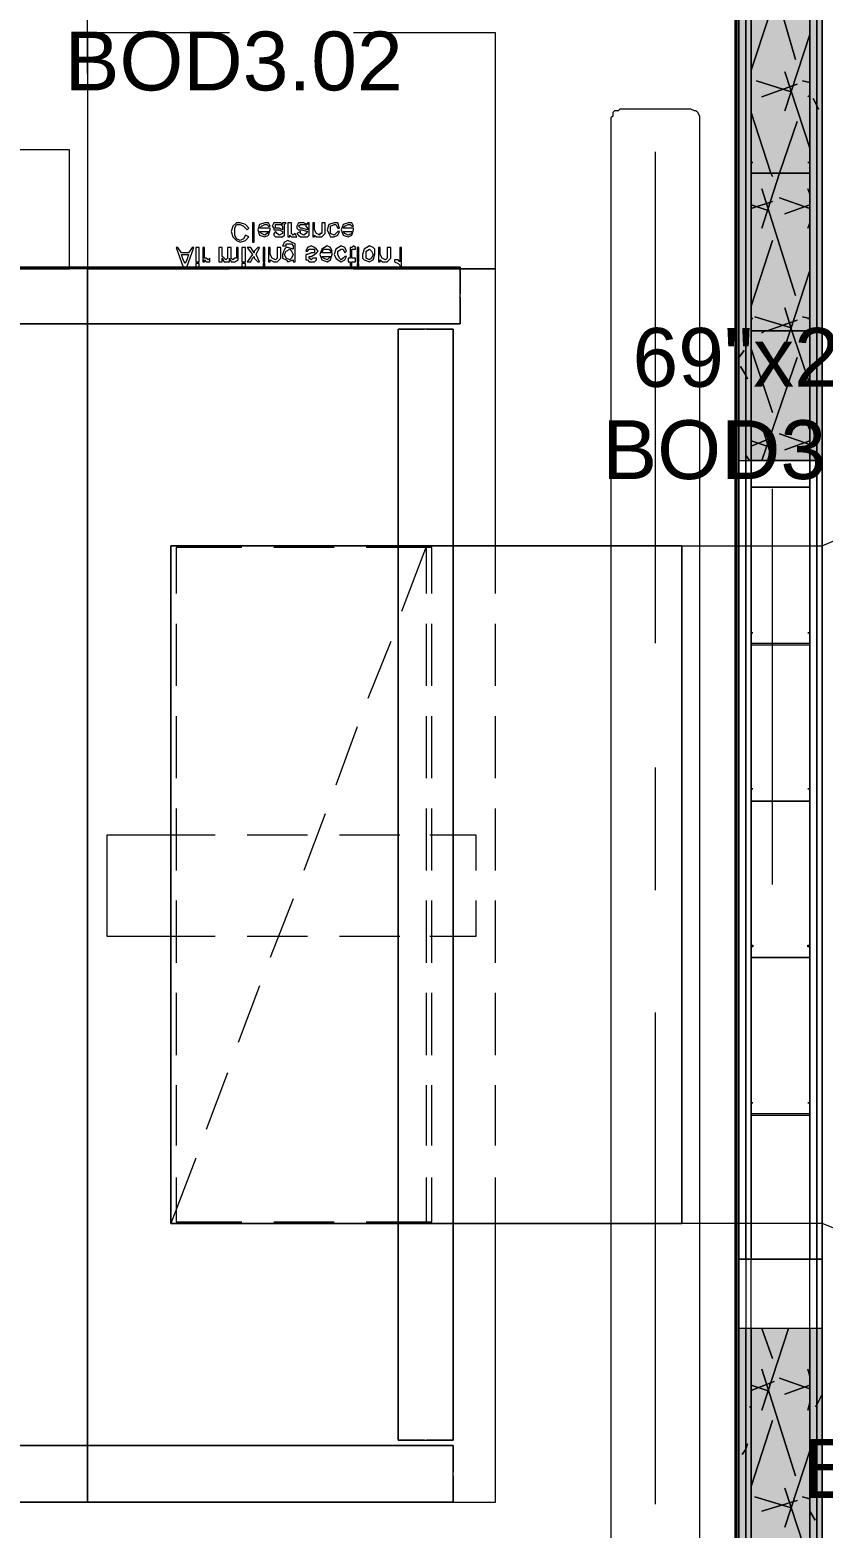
# Model space of a CAD drawing. Header units: metres. Extents: x -2 to 237, y -8 to 52.
# Drawn here: x 14.223 to 16.271, y 23.845 to 27.713 of the extents above; entities that cross this region are included whole.
import ezdxf

# ---------------------------------------------------------------- set-up
doc = ezdxf.new("R2010")
doc.units = ezdxf.units.M
doc.layers.add('HVAC - Ductos', color=5, linetype='Continuous', lineweight=0)
doc.layers.add('PDF2_Text', color=7, linetype='Continuous', lineweight=0)
doc.layers.add('PDF2_Geometry', color=7, linetype='Continuous', lineweight=0, true_color=0xaaaaaa)
doc.layers.add('PDF2_Solid Fills', color=7, linetype='Continuous', lineweight=0, true_color=0xffffff)
doc.styles.add('PDF Helvetica', font='')
doc.styles.get('PDF Helvetica').set_extended_font_data('Helvetica')

msp = doc.modelspace()

# ---------------------------------------------------------------- hatches: boundary and pattern name
at = {"layer": 'PDF2_Solid Fills', "lineweight": 0, "transparency": 33554559}
h = msp.add_hatch(color=256, dxfattribs=at)
h.paths.add_polyline_path([(16.0531, 29.7214), (16.0715, 29.7214), (16.0715, 32.6812), (16.0531, 32.6812)])
h.paths.add_polyline_path([(16.0531, 22.9222), (16.0715, 22.9222), (16.0715, 24.3608), (16.0531, 24.3608)])
h.paths.add_polyline_path([(16.0531, 26.6013), (16.0715, 26.6013), (16.0715, 29.5748), (16.0531, 29.5748)])
h = msp.add_hatch(color=256, dxfattribs=at)
h.paths.add_polyline_path([(16.0853, 24.3608), (16.0715, 24.3608), (16.0715, 22.9084), (16.0853, 22.9084)])
h.paths.add_polyline_path([(16.0715, 29.7214), (16.0853, 29.7214), (16.0853, 32.6949), (16.0715, 32.6949)])
h.paths.add_polyline_path([(16.0715, 26.6013), (16.0853, 26.6013), (16.0853, 29.5931), (16.0715, 29.5931)])
h = msp.add_hatch(color=256, dxfattribs=at)
h.paths.add_polyline_path([(16.2364, 26.6013), (16.2364, 32.7133), (16.0853, 32.7133), (16.0853, 26.6013)])
h.paths.add_polyline_path([(16.2364, 22.7068), (16.2364, 24.3608), (16.0853, 24.3608), (16.0853, 22.7068)])
h = msp.add_hatch(color=256, dxfattribs=at)
h.paths.add_polyline_path([(16.2364, 26.6013), (16.2364, 32.7133), (16.0853, 32.7133), (16.0853, 26.6013)])
h.paths.add_polyline_path([(16.1081, 23.701), (16.0853, 23.6965), (16.0853, 22.8947), (16.2364, 22.8947), (16.2364, 24.3608), (16.0853, 24.3608), (16.0853, 23.701)])
h = msp.add_hatch(color=256, dxfattribs=at)
h.paths.add_polyline_path([(16.2547, 26.6013), (16.2547, 32.6949), (16.2364, 32.6949), (16.2364, 26.6013)])
h.paths.add_polyline_path([(16.2547, 22.7389), (16.2547, 24.3608), (16.2364, 24.3608), (16.2364, 22.7389)])
h = msp.add_hatch(color=256, dxfattribs=at)
h.paths.add_polyline_path([(16.2547, 26.6013), (16.2547, 32.6949), (16.2364, 32.6949), (16.2364, 26.6013)])
h.paths.add_polyline_path([(16.2547, 22.7389), (16.2547, 24.3608), (16.2364, 24.3608), (16.2364, 22.7389)])
h = msp.add_hatch(color=256, dxfattribs=at)
h.paths.add_polyline_path([(16.2547, 26.6013), (16.2685, 26.6013), (16.2685, 32.6812), (16.2547, 32.6812)])
h.paths.add_polyline_path([(16.2685, 24.3608), (16.2547, 24.3608), (16.2547, 22.7251), (16.2685, 22.7251)])
h = msp.add_hatch(color=256, dxfattribs=at)
h.paths.add_polyline_path([(16.2547, 26.6013), (16.2685, 26.6013), (16.2685, 32.6812), (16.2547, 32.6812)])
h.paths.add_polyline_path([(16.2685, 24.3608), (16.2547, 24.3608), (16.2547, 22.7251), (16.2685, 22.7251)])
h = msp.add_hatch(color=256, dxfattribs=at)
h.paths.add_polyline_path([(16.0715, 26.6013), (16.0853, 26.6013), (16.0853, 29.5931), (16.0715, 29.5931)])
h.paths.add_polyline_path([(16.0853, 24.3608), (16.0715, 24.3608), (16.0715, 22.9084), (16.0853, 22.9084)])
h = msp.add_hatch(color=256, dxfattribs=at)
h.paths.add_polyline_path([(16.0531, 26.6013), (16.0715, 26.6013), (16.0715, 29.5748), (16.0531, 29.5748)])
h.paths.add_polyline_path([(16.0715, 24.3608), (16.0531, 24.3608), (16.0531, 22.9222), (16.0715, 22.9222)])

# ---------------------------------------------------------------- linework, layer by layer
at = {"layer": 'HVAC - Ductos', "lineweight": 0}
for points in [[(14.3717, 27.6001), (14.3717, 27.9162)], [(14.7382, 27.7055), (14.3717, 27.7055), (14.3717, 27.0961), (14.7382, 27.0961)], [(15.0589, 27.0961), (15.4254, 27.0961), (15.4254, 27.7055), (15.0589, 27.7055)], [(11.2424, 23.9118), (11.8242, 23.9118), (11.8242, 24.1226), (11.8242, 24.2921), (11.8242, 24.1226), (11.8242, 23.9118), (13.043, 23.9118), (13.043, 23.9622), (13.043, 23.9118), (14.3717, 23.9118), (14.3717, 27.0961), (14.0418, 27.0961), (14.3258, 27.0961), (14.3258, 27.403), (14.0418, 27.403), (13.8448, 27.403), (13.8448, 27.2152)], [(14.3717, 27.2839), (14.3717, 27.0961), (14.3717, 23.9118), (15.4254, 23.9118), (15.4254, 24.6312), (15.4254, 24.7503)], [(15.4254, 26.2576), (15.4254, 26.3814), (15.4254, 27.0961), (14.3717, 27.0961), (14.0418, 27.0961)], [(15.0452, 27.0961), (14.4495, 27.0961)], [(16.1402, 25.5063), (16.1402, 26.5279)], [(15.9066, 26.3814), (15.7782, 26.3814), (15.65, 26.3814), (15.5217, 26.3814), (15.4026, 26.3814), (15.2834, 26.3814), (15.1735, 26.3814), (15.0681, 26.3814), (14.9719, 26.3814), (14.8848, 26.3814), (14.8069, 26.3814), (14.7428, 26.3814), (14.6878, 26.3814), (14.642, 26.3814), (14.6099, 26.3814), (14.5916, 26.3814), (14.587, 26.3814), (15.2468, 26.3814), (15.2514, 26.3814), (15.2697, 26.3814), (15.2972, 26.3814), (15.3338, 26.3814), (15.3842, 26.3814), (15.4392, 26.3814), (15.5033, 26.3814), (15.5767, 26.3814), (15.6546, 26.3814), (15.737, 26.3814), (15.8195, 26.3814), (15.9066, 26.3814), (15.9066, 24.6312), (15.8195, 24.6312), (15.737, 24.6312), (15.6546, 24.6312), (15.5767, 24.6312), (15.5033, 24.6312), (15.4392, 24.6312), (15.3842, 24.6312), (15.3338, 24.6312), (15.2972, 24.6312), (15.2697, 24.6312), (15.2514, 24.6312), (15.2468, 24.6312), (14.587, 24.6312), (14.587, 26.3814)], [(14.7702, 26.3768), (14.6007, 26.3768), (14.6007, 26.2576)], [(15.0085, 26.3768), (14.8528, 26.3768)], [(15.2606, 26.2576), (15.2606, 26.3768), (15.091, 26.3768)], [(15.2468, 26.2576), (15.2468, 26.3814)], [(14.6007, 26.1797), (14.6007, 26.0194)], [(15.2468, 26.0194), (15.2468, 26.1797)], [(15.2606, 26.0194), (15.2606, 26.1797)], [(15.4254, 26.0194), (15.4254, 26.1797)], [(14.6007, 25.9415), (14.6007, 25.7812)], [(15.2468, 25.7812), (15.2468, 25.9415)], [(15.2606, 25.7812), (15.2606, 25.9415)], [(15.4254, 25.7812), (15.4254, 25.9415)], [(14.6007, 25.7032), (14.6007, 25.5429)], [(15.2468, 25.5429), (15.2468, 25.7032)], [(15.2606, 25.5429), (15.2606, 25.7032)], [(15.4254, 25.5429), (15.4254, 25.7032)], [(14.7016, 25.6345), (14.587, 25.6345), (14.4221, 25.6345), (14.4221, 25.3734), (14.587, 25.3734), (14.7016, 25.3734)], [(14.9398, 25.6345), (14.784, 25.6345)], [(15.178, 25.6345), (15.0223, 25.6345)], [(15.3751, 25.5429), (15.3751, 25.6345), (15.256, 25.6345)], [(14.6007, 25.465), (14.6007, 25.3047)], [(15.2468, 25.3047), (15.2468, 25.465)], [(15.256, 25.3734), (15.3751, 25.3734), (15.3751, 25.465)], [(15.2606, 25.3047), (15.2606, 25.465)], [(15.4254, 25.3047), (15.4254, 25.465)], [(14.784, 25.3734), (14.9398, 25.3734)], [(15.0223, 25.3734), (15.178, 25.3734)], [(14.6007, 25.2268), (14.6007, 25.0664)], [(15.2468, 25.0664), (15.2468, 25.2268)], [(15.2606, 25.0664), (15.2606, 25.2268)], [(15.4254, 25.0664), (15.4254, 25.2268)], [(14.6007, 24.9885), (14.6007, 24.8327)], [(15.2468, 24.8327), (15.2468, 24.9885)], [(15.2606, 24.8327), (15.2606, 24.9885)], [(15.4254, 24.8327), (15.4254, 24.9885)], [(14.6007, 24.7503), (14.6007, 24.6357), (14.7702, 24.6357)], [(15.091, 24.6357), (15.2606, 24.6357), (15.2606, 24.7503)], [(15.2468, 24.6312), (15.2468, 24.7503)], [(14.8528, 24.6357), (15.0085, 24.6357)], [(14.587, 24.6312), (14.5916, 24.6312), (14.6099, 24.6312), (14.642, 24.6312), (14.6878, 24.6312), (14.7428, 24.6312), (14.8069, 24.6312), (14.8848, 24.6312), (14.9719, 24.6312), (15.0681, 24.6312), (15.1735, 24.6312), (15.2834, 24.6312), (15.4026, 24.6312), (15.5217, 24.6312), (15.65, 24.6312), (15.7782, 24.6312), (15.9066, 24.6312)]]:
    msp.add_lwpolyline(points, dxfattribs=at)
for points in [[(14.784, 27.1969), (14.7886, 27.2015), (14.7794, 27.2106), (14.7657, 27.2152), (14.7566, 27.2152), (14.7474, 27.2061), (14.7428, 27.1923), (14.7474, 27.1785), (14.7566, 27.1694), (14.7657, 27.1648), (14.7794, 27.1694), (14.7886, 27.1785), (14.7794, 27.1831), (14.7748, 27.1739), (14.7657, 27.1694), (14.7566, 27.1739), (14.752, 27.1831), (14.752, 27.1923), (14.752, 27.2015), (14.7566, 27.2106), (14.7657, 27.2106), (14.7748, 27.2061)], [(14.7978, 27.2152), (14.7978, 27.1648), (14.8024, 27.1648), (14.8024, 27.2152)], [(14.839, 27.2061), (14.8436, 27.2061), (14.839, 27.2152), (14.8299, 27.2152), (14.8161, 27.2106), (14.8115, 27.1969), (14.8161, 27.1831), (14.8299, 27.1785), (14.839, 27.1831), (14.8436, 27.1969), (14.8436, 27.2015), (14.8161, 27.2015), (14.8207, 27.2061), (14.8299, 27.2106), (14.8344, 27.2106)], [(14.8161, 27.1923), (14.839, 27.1923), (14.8344, 27.1877), (14.8299, 27.1831), (14.8207, 27.1877)], [(14.8756, 27.2106), (14.871, 27.2152), (14.8619, 27.2152), (14.8528, 27.2152), (14.8482, 27.2061), (14.8528, 27.2015), (14.8528, 27.1969), (14.8573, 27.1969), (14.8665, 27.1969), (14.8756, 27.1923), (14.8756, 27.1877), (14.8665, 27.1831), (14.8619, 27.1877), (14.8573, 27.1923), (14.8528, 27.1877), (14.8528, 27.1831), (14.8573, 27.1785), (14.8665, 27.1785), (14.8756, 27.1785), (14.8802, 27.1831), (14.8802, 27.1877), (14.8802, 27.1923), (14.8802, 27.2015), (14.8802, 27.2106), (14.8848, 27.2152), (14.8756, 27.2152)], [(14.8756, 27.1969), (14.8665, 27.2015), (14.8573, 27.2015), (14.8573, 27.2061), (14.8573, 27.2106), (14.8619, 27.2106), (14.871, 27.2106), (14.8756, 27.2061), (14.8756, 27.2015)], [(14.8894, 27.2152), (14.8894, 27.1785), (14.894, 27.1785), (14.894, 27.1831), (14.8986, 27.1785), (14.9031, 27.1785), (14.9123, 27.1785), (14.9077, 27.1877), (14.9031, 27.1831), (14.8986, 27.1877), (14.8986, 27.1969), (14.8986, 27.2152)], [(14.9398, 27.2106), (14.9307, 27.2152), (14.9261, 27.2152), (14.9169, 27.2152), (14.9123, 27.2061), (14.9123, 27.2015), (14.9169, 27.1969), (14.9215, 27.1969), (14.9261, 27.1969), (14.9398, 27.1923), (14.9353, 27.1877), (14.9307, 27.1831), (14.9215, 27.1877), (14.9215, 27.1923), (14.9123, 27.1877), (14.9169, 27.1831), (14.9215, 27.1785), (14.9307, 27.1785), (14.9398, 27.1785), (14.9444, 27.1831), (14.9444, 27.1877), (14.9444, 27.1923), (14.9444, 27.2015), (14.9444, 27.2106), (14.9444, 27.2152), (14.9398, 27.2152)], [(14.9398, 27.1969), (14.9261, 27.2015), (14.9215, 27.2015), (14.9169, 27.2061), (14.9215, 27.2106), (14.9261, 27.2106), (14.9353, 27.2106), (14.9353, 27.2061), (14.9398, 27.2015)], [(14.9535, 27.2152), (14.9535, 27.1785), (14.9581, 27.1785), (14.9581, 27.1831), (14.9627, 27.1785), (14.9719, 27.1785), (14.9765, 27.1785), (14.9811, 27.1831), (14.9857, 27.1877), (14.9857, 27.1923), (14.9857, 27.2152), (14.9765, 27.2152), (14.9765, 27.1923), (14.9765, 27.1877), (14.9719, 27.1877), (14.9719, 27.1831), (14.9627, 27.1877), (14.9581, 27.1969), (14.9581, 27.2152)], [(15.0177, 27.2015), (15.0223, 27.2015), (15.0177, 27.2152), (15.0085, 27.2152), (14.9948, 27.2106), (14.9902, 27.1969), (14.9948, 27.1877), (14.9993, 27.1785), (15.0085, 27.1785), (15.0177, 27.1831), (15.0223, 27.1923), (15.0177, 27.1923), (15.0131, 27.1877), (15.0085, 27.1831), (14.9993, 27.1877), (14.9993, 27.1969), (14.9993, 27.2061), (15.0085, 27.2106), (15.0131, 27.2106)], [(15.0543, 27.2061), (15.0589, 27.2061), (15.0543, 27.2152), (15.0452, 27.2152), (15.0315, 27.2106), (15.0269, 27.1969), (15.0315, 27.1831), (15.0452, 27.1785), (15.0543, 27.1831), (15.0589, 27.1969), (15.0589, 27.2015), (15.0315, 27.2015), (15.036, 27.2061), (15.0452, 27.2106), (15.0497, 27.2106)], [(15.0315, 27.1923), (15.0543, 27.1923), (15.0543, 27.1877), (15.0452, 27.1831), (15.036, 27.1877)], [(14.6007, 27.1511), (14.6191, 27.1007), (14.6282, 27.1007), (14.6466, 27.1511), (14.642, 27.1511), (14.6328, 27.1373), (14.6145, 27.1373), (14.6053, 27.1511)], [(14.6512, 27.1511), (14.6512, 27.1144), (14.6604, 27.1144), (14.6604, 27.1511)], [(14.6695, 27.1511), (14.6695, 27.1144), (14.6741, 27.1144), (14.6741, 27.119), (14.6786, 27.1144), (14.6832, 27.1144), (14.6878, 27.1144), (14.6878, 27.1236), (14.6832, 27.119), (14.6786, 27.1236), (14.6741, 27.1236), (14.6741, 27.1327), (14.6741, 27.1511)], [(14.7107, 27.1511), (14.7107, 27.1144), (14.7199, 27.1144), (14.7199, 27.1236), (14.7244, 27.1144), (14.729, 27.1144), (14.7382, 27.1144), (14.7382, 27.1236), (14.7428, 27.1144), (14.752, 27.1144), (14.7611, 27.119), (14.7611, 27.1281), (14.7611, 27.1511), (14.7566, 27.1511), (14.7566, 27.1281), (14.7566, 27.1236), (14.752, 27.1236), (14.7474, 27.119), (14.7428, 27.1236), (14.7428, 27.1327), (14.7428, 27.1511), (14.7336, 27.1511), (14.7336, 27.1281), (14.7336, 27.1236), (14.729, 27.119), (14.7244, 27.1236), (14.7199, 27.1281), (14.7199, 27.1327), (14.7199, 27.1511)], [(14.7702, 27.1511), (14.7702, 27.1144), (14.7794, 27.1144), (14.7794, 27.1511)], [(14.784, 27.1511), (14.7978, 27.1327), (14.784, 27.1144), (14.7932, 27.1144), (14.7978, 27.1236), (14.8024, 27.1281), (14.8024, 27.1236), (14.8115, 27.1144), (14.8161, 27.1144), (14.8069, 27.1327), (14.8161, 27.1511), (14.8115, 27.1511), (14.8024, 27.1419), (14.8024, 27.1373), (14.7932, 27.1511)], [(14.8253, 27.1511), (14.8253, 27.1144), (14.8299, 27.1144), (14.8299, 27.1511)], [(14.839, 27.1511), (14.839, 27.1144), (14.8436, 27.1144), (14.8436, 27.119), (14.8528, 27.1144), (14.8573, 27.1144), (14.8619, 27.1144), (14.8665, 27.119), (14.871, 27.1236), (14.871, 27.1281), (14.871, 27.1511), (14.8619, 27.1511), (14.8619, 27.1327), (14.8619, 27.1236), (14.8573, 27.119), (14.8482, 27.1236), (14.8436, 27.1327), (14.8436, 27.1511)], [(14.8756, 27.1557), (14.8848, 27.1557), (14.8848, 27.1603), (14.8894, 27.1603), (14.8986, 27.1603), (14.9031, 27.1557), (14.9031, 27.1465), (14.8894, 27.1511), (14.8848, 27.1511), (14.8802, 27.1465), (14.8756, 27.1327), (14.8756, 27.1236), (14.8848, 27.119), (14.8894, 27.1144), (14.9031, 27.119), (14.9031, 27.1144), (14.9077, 27.1144), (14.9077, 27.1465), (14.9077, 27.1603), (14.8986, 27.1648), (14.8894, 27.1694), (14.8802, 27.1648)], [(14.9353, 27.1419), (14.9398, 27.1419), (14.9444, 27.1465), (14.949, 27.1465), (14.9581, 27.1465), (14.9581, 27.1419), (14.9581, 27.1373), (14.949, 27.1373), (14.9398, 27.1327), (14.9353, 27.1327), (14.9353, 27.1236), (14.9353, 27.119), (14.9398, 27.119), (14.9444, 27.1144), (14.949, 27.1144), (14.9581, 27.1144), (14.9627, 27.119), (14.9627, 27.1236), (14.9581, 27.1236), (14.9535, 27.1236), (14.949, 27.119), (14.9444, 27.1236), (14.9444, 27.1281), (14.949, 27.1281), (14.9581, 27.1327), (14.9627, 27.1373), (14.9673, 27.1419), (14.9627, 27.1465), (14.9581, 27.1511), (14.949, 27.1557), (14.9398, 27.1511)], [(14.9993, 27.1419), (15.0039, 27.1419), (14.9993, 27.1511), (14.9902, 27.1557), (14.9765, 27.1465), (14.9719, 27.1327), (14.9765, 27.119), (14.9902, 27.1144), (14.9993, 27.119), (15.0039, 27.1327), (15.0039, 27.1373), (14.9765, 27.1373), (14.9811, 27.1465), (14.9902, 27.1465), (14.9948, 27.1465)], [(15.036, 27.1373), (15.0406, 27.1419), (15.036, 27.1511), (15.0269, 27.1557), (15.0131, 27.1465), (15.0085, 27.1327), (15.0131, 27.1236), (15.0177, 27.119), (15.0269, 27.1144), (15.036, 27.119), (15.0406, 27.1281), (15.036, 27.1281), (15.0315, 27.1236), (15.0269, 27.119), (15.0223, 27.1236), (15.0177, 27.1327), (15.0177, 27.1419), (15.0269, 27.1465), (15.0315, 27.1465)], [(15.0635, 27.1465), (15.0635, 27.1511), (15.0589, 27.1557), (15.0543, 27.1511), (15.0497, 27.1511), (15.0497, 27.1419), (15.0497, 27.1236), (15.0452, 27.1236), (15.0452, 27.1144), (15.0497, 27.1144), (15.0497, 27.1053), (15.0543, 27.1007), (15.0543, 27.1144), (15.0635, 27.1144), (15.0635, 27.1236), (15.0543, 27.1236), (15.0543, 27.1419), (15.0543, 27.1465), (15.0589, 27.1465)], [(15.0681, 27.1511), (15.0681, 27.1144), (15.0727, 27.1144), (15.0727, 27.1511)], [(15.0818, 27.1327), (15.0818, 27.1236), (15.0864, 27.119), (15.1002, 27.1144), (15.1093, 27.119), (15.1139, 27.1327), (15.1139, 27.1465), (15.1093, 27.1511), (15.1002, 27.1557), (15.0864, 27.1465)], [(15.1231, 27.1511), (15.1231, 27.1144), (15.1277, 27.1144), (15.1277, 27.119), (15.1322, 27.1144), (15.1414, 27.1144), (15.1459, 27.1144), (15.1505, 27.119), (15.1551, 27.1236), (15.1551, 27.1281), (15.1551, 27.1511), (15.1459, 27.1511), (15.1459, 27.1327), (15.1459, 27.1236), (15.1414, 27.119), (15.1322, 27.1236), (15.1277, 27.1327), (15.1277, 27.1511)], [(15.1826, 27.1511), (15.178, 27.1511), (15.178, 27.1144), (15.1735, 27.119), (15.1643, 27.119), (15.1643, 27.1144), (15.1735, 27.1099), (15.1826, 27.1007)], [(14.6145, 27.1327), (14.6328, 27.1327), (14.6282, 27.119), (14.6237, 27.1099), (14.6191, 27.119)], [(14.8802, 27.1327), (14.8848, 27.1419), (14.894, 27.1465), (14.8986, 27.1419), (14.9031, 27.1327), (14.8986, 27.1236), (14.894, 27.119), (14.8848, 27.1236)], [(14.9765, 27.1281), (14.9993, 27.1281), (14.9948, 27.1236), (14.9902, 27.119), (14.9811, 27.1236)], [(15.091, 27.1327), (15.091, 27.1419), (15.1002, 27.1465), (15.1048, 27.1419), (15.1093, 27.1327), (15.1048, 27.1236), (15.1002, 27.119), (15.091, 27.1236)], [(14.6512, 27.1099), (14.6512, 27.1007), (14.6604, 27.1007), (14.6604, 27.1099)], [(14.7702, 27.1099), (14.7702, 27.1007), (14.7794, 27.1007), (14.7794, 27.1099)], [(14.8253, 27.1099), (14.8253, 27.1007), (14.8299, 27.1007), (14.8299, 27.1099)], [(15.0681, 27.1099), (15.0681, 27.1007), (15.0727, 27.1007), (15.0727, 27.1099)], [(16.2685, 26.3814), (16.8504, 26.6333), (16.8504, 24.4021), (16.2685, 24.6312)], [(14.587, 26.3814), (14.587, 24.6312)], [(16.2685, 24.6312), (15.9066, 24.6312), (15.9066, 26.3814), (16.2685, 26.3814)]]:
    msp.add_lwpolyline(points, close=True, dxfattribs=at)
at = {"layer": 'PDF2_Geometry', "lineweight": 0}
for points in [[(15.9524, 29.561), (16.0531, 29.561), (16.0531, 26.6013), (16.2685, 26.6013), (16.2685, 32.6812), (16.2685, 32.8965), (6.2208, 32.8965), (6.2208, 32.6812), (6.2208, 26.6838), (6.4408, 26.6838), (6.4408, 29.5794), (9.4326, 29.5794), (9.6159, 29.5794), (9.6159, 29.9139), (9.4326, 29.9139), (9.4326, 29.7626), (9.2539, 29.7626)], [(16.0531, 26.6013), (16.2685, 26.6013), (16.2685, 32.6812), (16.2685, 32.6949), (16.2685, 32.8782), (18.5319, 32.8782)], [(16.2547, 26.6013), (16.2547, 24.5395), (16.2685, 24.5395), (16.2685, 24.3608), (16.2685, 24.5395), (16.2685, 24.3608), (16.2685, 24.5395), (16.2685, 26.6013), (16.2547, 26.6013), (16.2547, 32.6812), (16.2547, 32.6949), (16.2501, 32.6949), (16.2501, 32.7133), (16.2501, 32.8644)], [(16.0853, 29.6435), (16.0853, 29.7214), (16.0853, 32.6812), (16.0853, 32.6949), (16.0853, 32.7133), (16.2364, 32.7133), (16.2364, 32.6949), (16.2364, 32.6812), (16.2364, 26.6013)], [(16.2685, 26.6013), (16.2685, 32.6812), (16.2685, 26.6013)], [(16.2364, 24.3608), (16.0853, 24.3608), (16.0853, 24.5395), (16.2364, 24.5395), (16.2364, 26.5325), (16.2364, 26.5646), (16.2364, 26.5325), (16.2364, 24.5395), (16.2547, 24.5395), (16.2547, 26.6013), (16.2364, 26.6013), (16.2364, 26.5646), (16.2364, 26.6013), (16.0853, 26.6013), (16.0853, 29.5931)], [(16.0853, 22.8901), (6.4087, 22.8901), (6.4087, 22.9084), (6.4087, 22.9222), (6.4087, 24.3608), (6.4087, 26.6471), (6.4087, 26.6838), (6.2529, 26.6838), (6.2529, 26.6471), (6.2529, 24.3608), (6.2529, 22.9222), (6.2529, 22.8901), (6.2529, 22.7389), (16.0853, 22.7389), (16.0853, 22.8901), (16.0853, 22.9084), (16.0853, 22.9222), (16.0853, 24.3608), (16.0853, 24.5395), (16.0715, 24.5395), (16.0715, 26.6013), (16.0715, 29.5748), (16.0531, 29.5748), (15.9524, 29.5748)], [(6.4408, 22.9222), (16.0531, 22.9222), (6.4408, 22.9222), (16.0531, 22.9222), (16.0486, 22.9268), (16.044, 22.9314), (6.4499, 22.9314), (16.044, 22.9314), (16.044, 29.5519), (16.044, 22.9314), (16.044, 29.5519), (16.044, 22.9314), (16.0486, 22.9268), (16.0531, 22.9222), (16.0531, 29.5564), (15.9524, 29.5564), (16.0531, 29.5564), (16.0531, 22.9222), (16.0531, 29.561), (16.0531, 22.9222), (16.0486, 22.9268), (16.044, 22.9314)], [(16.0486, 22.9268), (16.0486, 29.561), (16.0486, 22.9268), (6.4408, 22.9268), (6.4408, 29.5336), (6.4408, 22.9268)], [(15.9524, 29.561), (16.0531, 29.561), (15.9524, 29.561), (16.0531, 29.561), (15.9524, 29.561), (16.0486, 29.561), (15.9524, 29.561), (16.0531, 29.561), (16.0531, 26.6013), (16.0715, 26.6013), (16.0715, 24.5395), (16.0531, 24.5395), (16.0531, 26.6013), (16.0531, 24.5395), (16.0531, 24.3608)], [(16.0531, 26.6013), (16.0531, 29.561), (16.0531, 26.6013)], [(15.9524, 23.6094), (15.9524, 27.4855), (15.9524, 27.4901), (15.9478, 27.4993), (15.9432, 27.5039), (15.9386, 27.5039), (15.9295, 27.5085), (15.9249, 27.5085), (15.7554, 27.5085), (15.7462, 27.5085), (15.7416, 27.5039), (15.7324, 27.5039), (15.7279, 27.4993), (15.7279, 27.4901), (15.7233, 27.4855), (15.7233, 23.6094)], [(15.7233, 27.4122), (15.7233, 27.1831)], [(15.8378, 27.3985), (15.8378, 26.1294)], [(15.9524, 27.1831), (15.9524, 27.4122)], [(16.0853, 27.3435), (16.0853, 27.3435)], [(16.0853, 27.3435), (16.0853, 27.3435)], [(16.0898, 27.371), (16.0898, 27.371)], [(16.2319, 27.371), (16.2319, 27.371)], [(16.2364, 27.3435), (16.2364, 27.3435)], [(16.2364, 27.3435), (16.2364, 27.3435)], [(15.7233, 27.1831), (15.7233, 23.3483)], [(15.9524, 23.3483), (15.9524, 27.1831)], [(15.3338, 27.1007), (8.4109, 27.1007), (15.3338, 27.1007)], [(15.3338, 27.009), (15.3338, 27.0136), (15.3338, 27.0182), (15.3338, 27.0228), (15.3338, 27.0182), (15.3338, 27.0136), (15.3338, 27.009), (15.3338, 26.9541), (15.3338, 27.1007), (15.3338, 27.0457), (15.3338, 27.0411), (15.3338, 27.0365), (15.3338, 27.0319), (15.3338, 27.0365), (15.3338, 27.0411), (15.3338, 27.0457)], [(16.0898, 26.9678), (16.0898, 26.9678)], [(16.2319, 26.9678), (16.2319, 26.9678)], [(15.2606, 26.9403), (15.2514, 26.9403), (15.2468, 26.9403), (15.2514, 26.9403), (15.2606, 26.9403), (15.3155, 26.9403), (15.1735, 26.9403), (15.2284, 26.9403), (15.2376, 26.9403), (15.2422, 26.9403), (15.2376, 26.9403), (15.2284, 26.9403)], [(15.3155, 24.0722), (15.3155, 26.9403), (15.3155, 24.0722)], [(16.0531, 26.6013), (16.0531, 24.5395), (16.0531, 26.6013)], [(16.0715, 26.6013), (16.0853, 26.6013), (16.0853, 26.5646), (16.0853, 26.6013)], [(16.2547, 24.3608), (16.2547, 24.5395), (16.2685, 24.5395), (16.2685, 26.6013)], [(16.2685, 26.6013), (16.2685, 24.5395), (16.2685, 26.6013)], [(16.0853, 26.5325), (16.0853, 26.5325)], [(16.0853, 26.5325), (16.0853, 26.5325)], [(16.0898, 26.5646), (16.0898, 26.5646)], [(16.2319, 26.5646), (16.2319, 26.5646)], [(16.2364, 26.5325), (16.2364, 26.5325)], [(16.2364, 26.5325), (16.2364, 26.5325)], [(16.0898, 26.1568), (16.0898, 26.1568)], [(16.2319, 26.1568), (16.2319, 26.1568)], [(16.0853, 26.1294), (16.0853, 26.1294)], [(16.2364, 26.1294), (16.2364, 26.1294)], [(15.8378, 25.8086), (15.8378, 25.4925)], [(16.0898, 25.7536), (16.0898, 25.7536)], [(16.2319, 25.7536), (16.2319, 25.7536)], [(16.0853, 25.3184), (16.0853, 25.3184)], [(16.0853, 25.3184), (16.0853, 25.3184)], [(16.2364, 25.3184), (16.2364, 25.3184)], [(16.2364, 25.3184), (16.2364, 25.3184)], [(15.8378, 25.1764), (15.8378, 23.9072)], [(16.0853, 24.9152), (16.0853, 24.9152)], [(16.0898, 24.9427), (16.0898, 24.9427)], [(16.2319, 24.9427), (16.2319, 24.9427)], [(16.2364, 24.9152), (16.2364, 24.9152)], [(6.2208, 22.7068), (16.2685, 22.7068), (16.2364, 22.7068), (16.2364, 22.7205), (16.2364, 22.7251), (16.2364, 22.7389), (16.2364, 22.8122), (16.2364, 22.8901), (16.2364, 22.9084), (16.2364, 22.9222), (16.2364, 24.3608), (16.2364, 24.5395), (16.0853, 24.5395), (16.0715, 24.5395), (16.0715, 24.3608), (16.0531, 24.3608), (16.0531, 22.9222), (6.4362, 22.9222)], [(16.2685, 22.9222), (16.2685, 22.7251), (16.2685, 22.7205), (16.2685, 22.7068), (16.2685, 22.7251), (16.2685, 22.9222), (16.2685, 24.3608), (16.0531, 24.3608), (16.0531, 22.9222), (16.0531, 24.3608), (16.0531, 24.5395), (16.0531, 24.3608), (16.0531, 24.5395), (16.0715, 24.5395), (16.0715, 24.3608), (16.0715, 22.9222)], [(16.2685, 24.3608), (16.2547, 24.3608), (16.2364, 24.3608), (16.2364, 24.5395), (16.2547, 24.5395), (16.2547, 24.3608), (16.2547, 22.9222), (16.2547, 22.9084), (16.2547, 22.7389)], [(16.2685, 24.5395), (16.2685, 24.5395)], [(16.0853, 24.3608), (16.0715, 24.3608)], [(16.2685, 22.7068), (16.2685, 24.3608), (16.2685, 22.7068)], [(15.2284, 24.0722), (15.2376, 24.0722), (15.2422, 24.0722), (15.2376, 24.0722), (15.2284, 24.0722), (15.1735, 24.0722), (15.3155, 24.0722), (15.2606, 24.0722), (15.2514, 24.0722), (15.2468, 24.0722), (15.2514, 24.0722), (15.2606, 24.0722)], [(15.3155, 23.9668), (15.3155, 23.9714), (15.3155, 23.9759), (15.3155, 23.9805), (15.3155, 23.9759), (15.3155, 23.9714), (15.3155, 23.9668), (15.3155, 23.9118), (15.3155, 24.0584), (15.3155, 24.0034), (15.3155, 23.9988), (15.3155, 23.9943), (15.3155, 23.9897), (15.3155, 23.9943), (15.3155, 23.9988), (15.3155, 24.0034)]]:
    msp.add_lwpolyline(points, dxfattribs=at)
for points in [[(16.0853, 26.6013), (16.2364, 26.6013), (16.2364, 32.7133), (16.0853, 32.7133)], [(16.2364, 26.6013), (16.2547, 26.6013), (16.2547, 32.6949), (16.2364, 32.6949)], [(16.2547, 26.6013), (16.2685, 26.6013), (16.2685, 32.6812), (16.2547, 32.6812)], [(16.0715, 26.6013), (16.0853, 26.6013), (16.0853, 29.5931), (16.0715, 29.5931)], [(16.0531, 26.6013), (16.0715, 26.6013), (16.0715, 29.5748), (16.0531, 29.5748)], [(16.0531, 29.561), (16.0531, 22.9222)], [(16.2685, 27.7375), (16.2685, 22.8122), (16.2685, 27.6734), (16.2685, 22.8122), (16.2685, 27.7375), (16.2685, 22.8122)], [(16.2364, 27.3435), (16.0853, 27.3435), (16.0853, 27.371), (16.0898, 27.371), (16.0853, 27.371), (16.0853, 27.3435), (16.2364, 27.3435), (16.2364, 27.371)], [(16.2319, 27.371), (16.2364, 27.371)], [(16.2364, 26.9403), (16.2364, 26.9357), (16.0853, 26.9357), (16.0853, 26.9403), (16.0853, 26.9678), (16.0898, 26.9678), (16.0853, 26.9678), (16.0853, 26.9403), (16.0853, 26.9357), (16.2364, 26.9357), (16.2364, 26.9403), (16.2364, 26.9678)], [(16.2319, 26.9678), (16.2364, 26.9678)], [(8.5575, 26.9541), (8.4109, 26.9541), (15.3338, 26.9541)], [(15.1735, 24.0722), (15.1735, 26.9403)], [(16.0853, 26.5325), (16.0853, 26.5646), (16.0898, 26.5646), (16.0853, 26.5646), (16.0853, 26.5325), (16.2364, 26.5325)], [(16.0853, 26.5325), (16.0853, 24.5395)], [(16.2319, 26.5646), (16.2364, 26.5646)], [(16.2364, 26.1294), (16.2364, 26.1248), (16.0853, 26.1248), (16.0853, 26.1294), (16.0853, 26.1568), (16.0898, 26.1568), (16.0853, 26.1568), (16.0853, 26.1294), (16.2364, 26.1294), (16.2364, 26.1568)], [(16.2319, 26.1568), (16.2364, 26.1568)], [(16.2364, 25.7262), (16.2364, 25.7216), (16.0853, 25.7216), (16.0853, 25.7262), (16.0853, 25.7536), (16.0898, 25.7536), (16.0853, 25.7536), (16.0853, 25.7262), (16.0853, 25.7216), (16.2364, 25.7216), (16.2364, 25.7262), (16.2364, 25.7536)], [(16.2319, 25.7536), (16.2364, 25.7536)], [(16.2364, 25.3184), (16.0853, 25.3184), (16.0853, 25.3504), (16.0898, 25.3504), (16.0898, 25.3459), (16.0853, 25.3459), (16.0853, 25.3184), (16.2364, 25.3184), (16.2364, 25.3459), (16.2319, 25.3459), (16.2319, 25.3504), (16.2364, 25.3504)], [(16.2364, 24.9152), (16.2364, 24.9106), (16.0853, 24.9106), (16.0853, 24.9152), (16.0853, 24.9427), (16.0898, 24.9427), (16.0853, 24.9427), (16.0853, 24.9152), (16.2364, 24.9152), (16.2364, 24.9427)], [(16.2319, 24.9427), (16.2364, 24.9427)], [(16.2685, 24.5395), (16.0531, 24.5395)], [(16.0531, 24.3608), (16.0531, 22.9222), (6.4408, 22.9222), (6.4408, 24.3608), (6.2208, 24.3608), (6.2208, 22.9222), (6.2208, 22.7068), (16.2685, 22.7068), (16.2685, 22.9222), (16.2685, 24.3608)], [(16.0715, 24.3608), (16.0531, 24.3608), (16.0531, 22.9222), (16.0715, 22.9222)], [(16.0853, 24.3608), (16.0715, 24.3608), (16.0715, 22.9084), (16.0853, 22.9084)], [(16.2364, 24.3608), (16.0853, 24.3608), (16.0853, 22.8901), (16.2364, 22.8901)], [(16.2547, 24.3608), (16.2364, 24.3608), (16.2364, 22.7389), (16.2547, 22.7389)], [(16.2685, 24.3608), (16.2547, 24.3608), (16.2547, 22.7251), (16.2685, 22.7251)], [(8.4109, 24.0584), (15.3155, 24.0584), (8.5575, 24.0584)], [(15.3155, 23.9118), (8.4109, 23.9118)]]:
    msp.add_lwpolyline(points, close=True, dxfattribs=at)
at = {"layer": 'PDF2_Geometry', "color": 254, "lineweight": 0, "true_color": 0xdddddd}
for points in [[(16.1402, 27.7788), (16.1311, 27.7467), (16.0853, 27.6093), (16.1311, 27.7467)], [(16.1677, 27.7467), (16.1998, 27.6367)], [(16.2364, 27.7009), (16.1723, 27.5039)], [(16.099, 27.5817), (16.186, 27.5542)], [(16.1723, 27.6047), (16.2364, 27.4076)], [(16.2181, 27.5817), (16.2364, 27.5772)], [(16.2044, 27.5726), (16.1127, 27.5405)], [(16.2364, 27.5451), (16.2319, 27.5405)], [(16.0853, 27.4993), (16.1357, 27.3435), (16.1402, 27.3344), (16.1357, 27.3435)], [(16.2044, 27.4764), (16.1585, 27.3435), (16.1127, 27.2015), (16.1585, 27.3435)], [(16.1402, 27.2702), (16.0853, 27.2519)], [(16.1127, 27.3023), (16.1998, 27.0274)], [(16.1585, 27.2793), (16.2364, 27.2519)], [(16.2319, 27.3023), (16.2364, 27.2885)], [(16.0853, 27.261), (16.1265, 27.2473)], [(16.2364, 27.261), (16.1723, 27.2381)], [(16.2364, 27.2152), (16.2319, 27.2015)], [(16.1402, 27.1694), (16.0853, 26.9998)], [(16.2364, 27.0915), (16.186, 26.9357), (16.1723, 26.8945), (16.186, 26.9357)], [(16.1723, 26.9953), (16.1906, 26.9357), (16.2364, 26.7983), (16.1906, 26.9357)], [(16.0944, 26.9724), (16.186, 26.9449)], [(16.2044, 26.9632), (16.1265, 26.9357)], [(16.2181, 26.9724), (16.2364, 26.9678)], [(16.1219, 26.9357), (16.1127, 26.9312)], [(16.2364, 26.9357), (16.2319, 26.9312)], [(16.0853, 26.8899), (16.1402, 26.7249)], [(16.2044, 26.867), (16.1127, 26.6013)], [(16.1127, 26.6929), (16.1402, 26.6013)], [(16.2319, 26.6929), (16.2364, 26.6792)], [(16.1402, 26.6608), (16.0853, 26.6379)], [(16.0853, 26.6517), (16.1265, 26.6379)], [(16.1585, 26.67), (16.2364, 26.6425)], [(16.2364, 26.6517), (16.1723, 26.6287)], [(16.2364, 26.6059), (16.2364, 26.6013)], [(16.1127, 24.3608), (16.1402, 24.2829)], [(16.1815, 24.3608), (16.1127, 24.15)], [(16.1127, 24.2554), (16.1998, 23.9805)], [(16.2319, 24.2554), (16.2364, 24.2371)], [(16.1448, 24.2234), (16.0853, 24.2005)], [(16.0853, 24.2142), (16.1265, 24.2005)], [(16.1585, 24.2325), (16.2364, 24.2051)], [(16.2364, 24.2142), (16.1723, 24.1913)], [(16.2364, 24.1684), (16.2319, 24.15)], [(16.1402, 24.1226), (16.0853, 23.953)], [(16.2364, 24.0447), (16.1723, 23.8477)], [(16.1723, 23.9485), (16.2364, 23.7515)], [(16.0944, 23.9256), (16.186, 23.8981)], [(16.2044, 23.9164), (16.1127, 23.8889)], [(16.2181, 23.9256), (16.2364, 23.921)]]:
    msp.add_lwpolyline(points, close=True, dxfattribs=at)
at = {"layer": 'PDF2_Geometry', "color": 254, "lineweight": 0, "true_color": 0xeaeaea}
for points in [[(16.0853, 27.5634), (16.0853, 27.5634)], [(16.0853, 27.5634), (16.0853, 27.5634)], [(16.0853, 27.2564), (16.0853, 27.2564)], [(16.0853, 27.2564), (16.0853, 27.2564)], [(16.0853, 26.6471), (16.0853, 26.6471)], [(16.0853, 26.6471), (16.0853, 26.6471)], [(16.0853, 24.2097), (16.0853, 24.2097)], [(16.0853, 24.2097), (16.0853, 24.2097)], [(16.0853, 23.9072), (16.0853, 23.9072)], [(16.0853, 23.9072), (16.0853, 23.9072)]]:
    msp.add_lwpolyline(points, dxfattribs=at)
for points in [[(16.2455, 27.5359), (16.2547, 27.5176), (16.2593, 27.5085), (16.2547, 27.5176)], [(16.0531, 26.867), (16.0669, 26.8854)], [(16.0715, 26.8212), (16.0761, 26.812), (16.0715, 26.8212), (16.0577, 26.8441)], [(16.0715, 26.615), (16.0807, 26.6013)], [(16.2501, 24.1592), (16.2547, 24.1638), (16.2685, 24.1913), (16.2547, 24.1638)], [(16.0807, 24.1592), (16.0853, 24.1546)], [(16.2364, 24.095), (16.2364, 24.0905)], [(16.0715, 24.0492), (16.0761, 24.063), (16.0715, 24.0492), (16.0623, 24.0355)], [(16.2364, 23.8889), (16.2501, 23.866)]]:
    msp.add_lwpolyline(points, close=True, dxfattribs=at)
at = {"layer": 'PDF2_Geometry', "color": 254, "lineweight": 0, "true_color": 0xd2d2d2}
msp.add_lwpolyline([(16.1815, 27.3435), (16.1815, 27.3435)], dxfattribs=at)
at = {"layer": 'PDF2_Geometry', "color": 8, "lineweight": 0, "true_color": 0x808080}
for points in [[(14.7566, 26.3814), (14.587, 26.3814), (14.587, 26.2576)], [(14.9948, 26.3814), (14.8344, 26.3814)], [(15.0727, 26.3814), (15.2468, 26.3814), (15.1826, 26.2118)], [(15.2468, 26.2576), (15.2468, 26.3814)], [(14.587, 26.1797), (14.587, 26.0194)], [(15.2468, 26.0194), (15.2468, 26.1797)], [(15.1551, 26.134), (15.0956, 25.9873)], [(14.587, 25.9415), (14.587, 25.7812)], [(15.0681, 25.914), (15.0131, 25.7628)], [(15.2468, 25.7812), (15.2468, 25.9415)], [(14.587, 25.7032), (14.587, 25.5429)], [(14.9857, 25.6895), (14.9307, 25.5429)], [(15.2468, 25.5429), (15.2468, 25.7032)], [(14.587, 25.465), (14.587, 25.3047)], [(14.9031, 25.4696), (14.8436, 25.3184)], [(15.2468, 25.3047), (15.2468, 25.465)], [(14.587, 25.2268), (14.587, 25.0664)], [(14.8161, 25.245), (14.7611, 25.0985)], [(15.2468, 25.0664), (15.2468, 25.2268)], [(14.587, 24.9885), (14.587, 24.8327)], [(14.7336, 25.0206), (14.6786, 24.8739)], [(15.2468, 24.8327), (15.2468, 24.9885)], [(14.6512, 24.8006), (14.587, 24.6312), (14.587, 24.7503)], [(15.0727, 24.6312), (15.2468, 24.6312), (15.2468, 24.7503)], [(14.587, 24.6312), (14.7566, 24.6312)], [(14.8344, 24.6312), (14.9948, 24.6312)]]:
    msp.add_lwpolyline(points, dxfattribs=at)
at = {"layer": 'PDF2_Geometry', "color": 254, "lineweight": 0, "true_color": 0xdddddd}
for points in [[(16.2364, 24.3608), (16.2364, 24.3608)], [(16.2364, 24.3608), (16.2364, 24.3608)], [(16.2364, 23.8889), (16.2364, 23.8889)], [(16.2364, 23.8889), (16.2364, 23.8889)]]:
    msp.add_lwpolyline(points, dxfattribs=at)

# ---------------------------------------------------------------- texts
at = {"layer": 'PDF2_Text', "lineweight": 0, "char_height": 0.1519, "attachment_point": 4, "style": 'PDF Helvetica'}
for s, insert in [('BOD3.02', (14.3128, 27.6316)), ('69"x26"', (15.7789, 26.8664)), ('BOD3.45', (15.701, 26.6282)), ('BOD4.09', (16.2188, 23.9982))]:
    msp.add_mtext(s, dxfattribs=dict(at, insert=insert))

doc.saveas('drawing.dxf')
